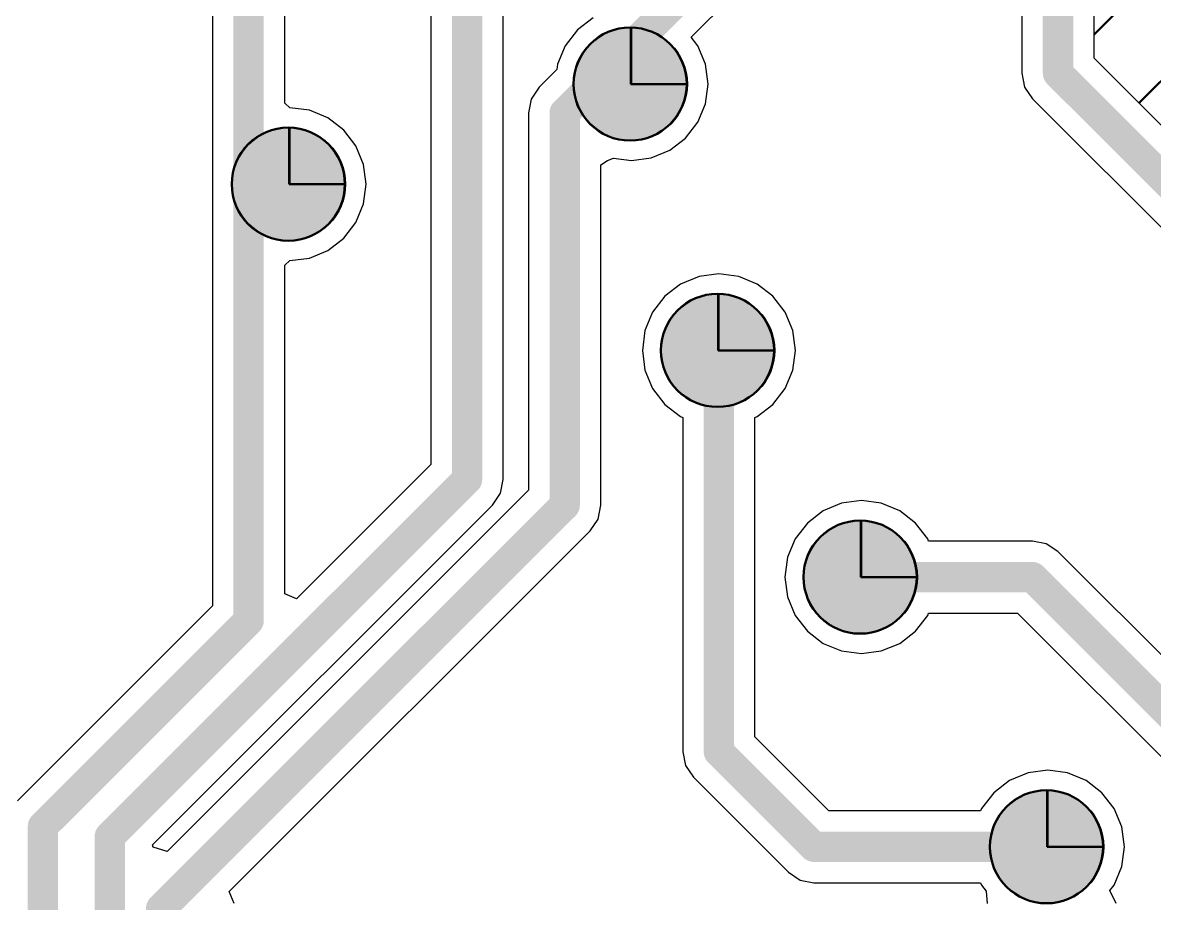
# Paper-space layout 'Layout1' of a CAD drawing. Header units: millimetres. Extents: x 0 to 841, y 0 to 594.
# Drawn here: x 132.25 to 176.99, y 418.62 to 453.47 of the extents above; entities that cross this region are included whole.
import ezdxf

# ---------------------------------------------------------------- set-up
doc = ezdxf.new("R2010")
doc.units = ezdxf.units.MM
doc.layers.get('0').update_dxf_attribs({"lineweight": 50})
doc.layers.add('MultiLayer', color=9, linetype='Continuous')
doc.layers.add('TopLayer', color=1, linetype='Continuous')

psp = doc.layouts.get("Layout1")

# ---------------------------------------------------------------- hatches: boundary and pattern name
h = psp.add_hatch()
h.set_pattern_fill('ANSI31', color=256)
h.set_pattern_definition([(45, (0, 0), (-2.245064030267288, 2.245064030267288), [])])
h.paths.add_polyline_path([(179.3797940307876, 483.4825843577411), (178.8908338707876, 483.685123957741), (178.0970432307876, 484.294226117741), (177.4879410707877, 485.088016757741), (177.1050411507877, 486.0124141977411), (177.0154705907877, 486.6927379577411), (176.9993974707877, 486.814708757741), (176.4870489907877, 486.814708757741), (176.4709657107876, 486.692727797741), (176.3814053107876, 486.0124141977411), (175.9985053907876, 485.088016757741), (175.3894032307876, 484.294226117741), (174.5956125907876, 483.685123957741), (174.1066524307876, 483.4825843577411), (174.1066524307876, 481.495603317741), (174.1925044307876, 481.4097513177411), (174.5019272307876, 480.9466585177412), (174.6105884307877, 480.400406117741), (174.6105884307877, 479.620453397741), (175.9831536307877, 479.620453397741), (175.9831536307877, 469.020464437741), (174.6105884307877, 469.020464437741), (174.6105884307877, 452.0559873177409), (179.2863829907876, 447.3801927577412), (179.7557140307877, 447.5746043577411), (179.7557140307877, 464.231700837741), (179.6701973107877, 464.2671185977412), (179.0435183507877, 464.7479812377411), (178.5626557107877, 465.374660197741), (178.2603652307877, 466.1044529977411), (178.1572615507877, 466.887606117741), (178.2603652307877, 467.670759237741), (178.5626557107877, 468.400552037741), (178.6887209907876, 468.5648493977411), (178.4640325907876, 469.020464437741), (178.3831488307876, 469.020464437741), (178.3831488307876, 479.620453397741), (179.2848183507877, 479.620453397741), (179.5563545107877, 480.1284533977411), (179.4884552307877, 480.230073717741), (179.3797940307876, 480.7763261177412)])
h.paths.add_polyline_path([(201.6563357107877, 459.278660197741), (201.6209179507877, 459.364176917741), (195.2793304307877, 459.364176917741), (194.7330780307877, 459.4728381177412), (194.2699852307876, 459.7822609177412), (188.1739852307876, 465.8782609177412), (187.8645624307876, 466.3413537177411), (187.7559012307877, 466.887606117741), (187.7559012307877, 469.020464437741), (186.3833360307877, 469.020464437741), (186.3833360307877, 479.620453397741), (187.4719089107877, 479.620453397741), (187.6668386707877, 480.1284533977411), (187.6164552307877, 480.2038609177411), (187.5077940307877, 480.750113317741), (187.5077940307877, 483.4825843577411), (187.0188338707876, 483.685123957741), (186.2250432307876, 484.294226117741), (185.6159410707877, 485.088016757741), (185.2330411507877, 486.0124141977411), (185.1434705907876, 486.6927379577411), (185.1273974707877, 486.814708757741), (184.6150489907876, 486.814708757741), (184.5989657107877, 486.692727797741), (184.5094053107877, 486.0124141977411), (184.1265053907877, 485.088016757741), (183.5174032307877, 484.294226117741), (182.7236125907877, 483.685123957741), (182.2346524307876, 483.4825843577411), (182.2346524307876, 481.346647557741), (182.5019112307877, 480.9466585177412), (182.6105724307877, 480.400406117741), (182.6105724307877, 479.620453397741), (183.9831376307876, 479.620453397741), (183.9831376307876, 469.020464437741), (183.9022538707876, 469.020464437741), (183.6775654707876, 468.5648493977411), (183.8036307507877, 468.400552037741), (184.1059212307877, 467.670759237741), (184.2090249107877, 466.887606117741), (184.1059212307877, 466.1044529977411), (183.8036307507877, 465.374660197741), (183.3227681107876, 464.7479812377411), (182.6960891507877, 464.2671185977412), (182.6105724307877, 464.231700837741), (182.6105724307877, 446.8845473177411), (239.3403954707876, 390.1547242777411), (239.7710575507877, 390.442485957741), (239.6572452307877, 390.7172529977412), (239.5541415507877, 391.5004061177411), (239.6572452307877, 392.2835592377411), (239.9595357107877, 393.0133520377409), (240.4403983507877, 393.6400309977411), (241.0670773107876, 394.120893637741), (241.1525940307877, 394.156311397741), (241.1525940307877, 399.443544917741), (236.0958096307876, 404.5003293177411), (235.6651475507877, 404.212567637741), (235.8508012307877, 403.7643592377409), (235.9539049107877, 402.981206117741), (235.8508012307877, 402.198052997741), (235.5485107507876, 401.4682601977412), (235.0676481107876, 400.841581237741), (234.4409691507875, 400.3607185977411), (233.7111763507877, 400.0584281177411), (232.9280232307877, 399.9553244377411), (232.1448701107877, 400.0584281177411), (231.4150773107877, 400.3607185977411), (230.7883983507877, 400.841581237741), (230.3075357107877, 401.4682601977412), (230.0052452307877, 402.198052997741), (229.9021415507877, 402.981206117741), (230.0052452307877, 403.7643592377411), (230.0406629907876, 403.8498759577411), (203.2674780307877, 430.6230609177411), (202.9580552307877, 431.086153717741), (202.8493940307876, 431.632406117741), (202.8493940307876, 458.135700837741), (202.7638773107876, 458.1711185977412), (202.1371983507877, 458.6519812377411)])
at = {"lineweight": 50, "true_color": 0xf0f0f0}
h = psp.add_hatch(color=7, dxfattribs=at)
h.dxf.hatch_style = 1
h.paths.add_polyline_path([(156.3216232307876, 451.038006117741), (156.3216232307876, 453.2752259962315, 0.4177727437014326), (154.0570852342428, 451.038006117741, 1), (158.5318545416996, 451.038006117741)])
at = {"lineweight": 50}
h = psp.add_hatch(color=18, dxfattribs=at)
h.dxf.hatch_style = 1
h.paths.add_polyline_path([(156.2944698879712, 451.038006117741), (158.5047011988832, 451.038006117741, 0.4106633160251938), (156.2944698879712, 453.2752259962315)])
at = {"lineweight": 30}
h = psp.add_hatch(color=18, dxfattribs=at)
h.dxf.hatch_style = 1
h.paths.add_polyline_path([(156.3216232307876, 451.038006117741), (158.5318545416996, 451.038006117741, 0.4106633160251938), (156.3216232307876, 453.2752259962315)])
at = {"lineweight": 50, "true_color": 0xf0f0f0}
h = psp.add_hatch(color=7, dxfattribs=at)
h.dxf.hatch_style = 1
h.paths.add_polyline_path([(142.8088232307877, 447.0756061177411), (142.8088232307877, 449.3128259962317, 0.4177727437014326), (140.5442852342429, 447.0756061177411, 1), (145.0190545416996, 447.0756061177411)])
at = {"lineweight": 50}
h = psp.add_hatch(color=18, dxfattribs=at)
h.dxf.hatch_style = 1
h.paths.add_polyline_path([(142.7816698879712, 447.0756061177411), (144.9919011988832, 447.0756061177411, 0.4106633160251938), (142.7816698879712, 449.3128259962317)])
at = {"lineweight": 30}
h = psp.add_hatch(color=18, dxfattribs=at)
h.dxf.hatch_style = 1
h.paths.add_polyline_path([(142.8088232307877, 447.0756061177411), (145.0190545416996, 447.0756061177411, 0.4106633160251938), (142.8088232307877, 449.3128259962317)])
at = {"lineweight": 50, "true_color": 0xf0f0f0}
h = psp.add_hatch(color=7, dxfattribs=at)
h.dxf.hatch_style = 1
h.paths.add_polyline_path([(159.7760232307877, 440.5000541177411), (159.7760232307877, 442.7372739962316, 0.4177727437014326), (157.5114852342429, 440.5000541177411, 1), (161.9862545416997, 440.5000541177411)])
at = {"lineweight": 50}
h = psp.add_hatch(color=18, dxfattribs=at)
h.dxf.hatch_style = 1
h.paths.add_polyline_path([(159.7488698879713, 440.5000541177411), (161.9591011988833, 440.5000541177411, 0.4106633160251938), (159.7488698879713, 442.7372739962316)])
at = {"lineweight": 30}
h = psp.add_hatch(color=18, dxfattribs=at)
h.dxf.hatch_style = 1
h.paths.add_polyline_path([(159.7760232307877, 440.5000541177411), (161.9862545416997, 440.5000541177411, 0.4106633160251938), (159.7760232307877, 442.7372739962316)])
at = {"lineweight": 50, "true_color": 0xf0f0f0}
h = psp.add_hatch(color=7, dxfattribs=at)
h.dxf.hatch_style = 1
h.paths.add_polyline_path([(165.4129944307876, 431.530806117741), (165.4129944307876, 433.7680259962315, 0.4177727437014326), (163.1484564342429, 431.530806117741, 1), (167.6232257416996, 431.530806117741)])
at = {"lineweight": 50}
h = psp.add_hatch(color=18, dxfattribs=at)
h.dxf.hatch_style = 1
h.paths.add_polyline_path([(165.3858410879712, 431.530806117741), (167.5960723988832, 431.530806117741, 0.4106633160251938), (165.3858410879712, 433.7680259962315)])
at = {"lineweight": 30}
h = psp.add_hatch(color=18, dxfattribs=at)
h.dxf.hatch_style = 1
h.paths.add_polyline_path([(165.4129944307876, 431.530806117741), (167.6232257416996, 431.530806117741, 0.4106633160251938), (165.4129944307876, 433.7680259962315)])
at = {"lineweight": 50, "true_color": 0xf0f0f0}
h = psp.add_hatch(color=7, dxfattribs=at)
h.dxf.hatch_style = 1
h.paths.add_polyline_path([(172.7808232307876, 420.8628061177411), (172.7808232307876, 423.1000259962316, 0.4177727437014326), (170.5162852342428, 420.8628061177411, 1), (174.9910545416996, 420.8628061177411)])
at = {"lineweight": 50}
h = psp.add_hatch(color=18, dxfattribs=at)
h.dxf.hatch_style = 1
h.paths.add_polyline_path([(172.7536698879712, 420.8628061177411), (174.9639011988832, 420.8628061177411, 0.4106633160251938), (172.7536698879712, 423.1000259962316)])
at = {"lineweight": 30}
h = psp.add_hatch(color=18, dxfattribs=at)
h.dxf.hatch_style = 1
h.paths.add_polyline_path([(172.7808232307876, 420.8628061177411), (174.9910545416996, 420.8628061177411, 0.4106633160251938), (172.7808232307876, 423.1000259962316)])

# ---------------------------------------------------------------- linework, layer by layer
at = {"lineweight": 50}
for p, q in [((156.2944698879712, 453.2752259962315), (156.2944698879712, 451.038006117741)), ((156.2944698879712, 451.038006117741), (158.5047011988833, 451.038006117741)), ((142.7816698879712, 449.3128259962317), (142.7816698879712, 447.0756061177411)), ((142.7816698879712, 447.0756061177411), (144.9919011988833, 447.0756061177411)), ((159.7488698879713, 442.7372739962316), (159.7488698879713, 440.5000541177411)), ((159.7488698879713, 440.5000541177411), (161.9591011988833, 440.5000541177411)), ((165.3858410879712, 433.7680259962315), (165.3858410879712, 431.530806117741)), ((165.3858410879712, 431.530806117741), (167.5960723988833, 431.530806117741)), ((172.7536698879712, 423.1000259962316), (172.7536698879712, 420.8628061177411)), ((172.7536698879712, 420.8628061177411), (174.9639011988833, 420.8628061177411))]:
    psp.add_line(p, q, dxfattribs=at)
at = {"lineweight": 30}
for p, q in [((156.3216232307876, 453.2752259962315), (156.3216232307876, 451.038006117741)), ((156.3216232307876, 451.038006117741), (158.5318545416997, 451.038006117741)), ((142.8088232307877, 449.3128259962317), (142.8088232307877, 447.0756061177411)), ((142.8088232307877, 447.0756061177411), (145.0190545416997, 447.0756061177411)), ((159.7760232307877, 442.7372739962316), (159.7760232307877, 440.5000541177411)), ((159.7760232307877, 440.5000541177411), (161.9862545416997, 440.5000541177411)), ((165.4129944307876, 433.7680259962315), (165.4129944307876, 431.530806117741)), ((165.4129944307876, 431.530806117741), (167.6232257416997, 431.530806117741)), ((172.7808232307876, 423.1000259962316), (172.7808232307876, 420.8628061177411)), ((172.7808232307876, 420.8628061177411), (174.9910545416997, 420.8628061177411))]:
    psp.add_line(p, q, dxfattribs=at)
at = {"lineweight": 50}
for centre in [(156.2673165451548, 451.038006117741), (142.7545165451548, 447.0756061177411), (159.7217165451549, 440.5000541177411), (165.3586877451548, 431.530806117741), (172.7265165451548, 420.8628061177411)]:
    psp.add_circle(centre, 2.237384653728397, dxfattribs=at)
at = {"color": 18, "lineweight": 30}
for centre in [(156.2944698879712, 451.038006117741), (142.7816698879712, 447.0756061177411), (159.7488698879713, 440.5000541177411), (165.3858410879712, 431.530806117741), (172.7536698879712, 420.8628061177411)]:
    psp.add_circle(centre, 2.237384653728397, dxfattribs=at)
at = {"layer": 'MultiLayer', "const_width": 2.1999956}
for points in [[(155.2216203507876, 451.038006117741, 1), (157.4216261107877, 451.038006117741, 1)], [(141.7088203507876, 447.0756061177411, 1), (143.9088261107877, 447.0756061177411, 1)], [(158.6760203507877, 440.5000541177411, 1), (160.8760261107876, 440.5000541177411, 1)], [(164.3129915507876, 431.530806117741, 1), (166.5129973107877, 431.530806117741, 1)], [(171.6808203507876, 420.8628061177411, 1), (173.8808261107877, 420.8628061177411, 1)]]:
    psp.add_lwpolyline(points, format="xyb", close=True, dxfattribs=at)
at = {"layer": 'TopLayer'}
for p, q in [((139.7557940307877, 469.020464437741), (139.7557940307877, 448.701206117741)), ((142.6106524307877, 450.2752847577411), (142.6106524307877, 469.020464437741)), ((171.7557300307876, 469.020464437741), (171.7557300307876, 451.4647261177412)), ((174.6105884307877, 452.0559873177409), (174.6105884307877, 469.020464437741)), ((158.6857333107877, 452.885073797741), (166.1925204307877, 460.3918609177409)), ((148.3917940307877, 459.064406117741), (148.3917940307877, 435.9828673177411)), ((151.2466524307877, 435.3916061177412), (151.2466524307877, 458.473144917741)), ((154.8086773107877, 453.6584936377411), (154.1819983507877, 453.1776309977409)), ((154.1819983507877, 453.1776309977409), (153.7011357107877, 452.550952037741)), ((158.9421107507876, 452.550952037741), (158.6857333107877, 452.885073797741)), ((153.7011357107877, 452.550952037741), (153.3988452307877, 451.821159237741)), ((159.2444012307876, 451.821159237741), (158.9421107507876, 452.550952037741)), ((179.2863829907876, 447.3801927577412), (174.6105884307877, 452.0559873177409)), ((153.3707121907877, 451.607433477741), (152.6706780307876, 450.9073993177411)), ((153.3988452307877, 451.821159237741), (153.3707121907877, 451.607433477741)), ((159.3475049107876, 451.038006117741), (159.2444012307876, 451.821159237741)), ((171.7557300307876, 451.4647261177412), (171.8643912307877, 450.918473717741)), ((159.2444012307876, 450.2548529977411), (159.3475049107876, 451.038006117741)), ((152.6706780307876, 450.9073993177411), (152.3612552307876, 450.444306517741)), ((171.8643912307877, 450.918473717741), (172.1738140307877, 450.4553809177411)), ((142.8088333907877, 450.101487797741), (142.6106524307877, 450.2752847577411)), ((152.3612552307876, 450.444306517741), (152.2525940307877, 449.898054117741)), ((158.9421107507876, 449.525060197741), (159.2444012307876, 450.2548529977411)), ((172.1738140307877, 450.4553809177411), (201.4952285907877, 421.1339663577411)), ((143.5919763507876, 449.998384117741), (142.8088333907877, 450.101487797741)), ((144.3217691507877, 449.696093637741), (143.5919763507876, 449.998384117741)), ((144.9484481107877, 449.2152309977411), (144.3217691507877, 449.696093637741)), ((152.2525940307877, 449.898054117741), (152.2525940307877, 434.966867317741)), ((145.4293107507877, 448.5885520377411), (144.9484481107877, 449.2152309977411)), ((158.4612481107877, 448.8983812377411), (158.9421107507876, 449.525060197741)), ((157.8345691507876, 448.4175185977412), (158.4612481107877, 448.8983812377411)), ((139.7557940307877, 448.701206117741), (139.7557940307877, 430.3948673177412)), ((145.7316012307877, 447.8587592377411), (145.4293107507877, 448.5885520377411)), ((157.1047763507877, 448.1152281177411), (157.8345691507876, 448.4175185977412)), ((155.1074524307876, 447.8365697977412), (155.3666543507876, 448.0097673177412)), ((155.3666543507876, 448.0097673177412), (155.6154625907876, 448.1050884377411)), ((155.6154625907876, 448.1050884377411), (156.3216232307877, 448.0121244377411)), ((156.3216232307877, 448.0121244377411), (157.1047763507877, 448.1152281177411)), ((145.8347049107877, 447.0756061177411), (145.7316012307877, 447.8587592377411)), ((155.1074524307876, 434.3756061177411), (155.1074524307876, 447.8365697977412)), ((145.7316012307877, 446.292452997741), (145.8347049107877, 447.0756061177411)), ((145.4293107507877, 445.5626601977411), (145.7316012307877, 446.292452997741)), ((144.9484481107877, 444.935981237741), (145.4293107507877, 445.5626601977411)), ((144.3217691507877, 444.455118597741), (144.9484481107877, 444.935981237741)), ((143.5919763507876, 444.152828117741), (144.3217691507877, 444.455118597741)), ((142.6106524307877, 443.8759274777411), (142.8088333907877, 444.049724437741)), ((142.6106524307877, 430.8654683577412), (142.6106524307877, 443.8759274777411)), ((142.8088333907877, 444.049724437741), (143.5919763507876, 444.152828117741)), ((158.9928701107877, 443.422832117741), (158.2630773107876, 443.120541637741)), ((159.7760232307877, 443.525935797741), (158.9928701107877, 443.422832117741)), ((160.5591763507877, 443.422832117741), (159.7760232307877, 443.525935797741)), ((161.2889691507877, 443.120541637741), (160.5591763507877, 443.422832117741)), ((158.2630773107876, 443.120541637741), (157.6363983507877, 442.639678997741)), ((161.9156481107877, 442.639678997741), (161.2889691507877, 443.120541637741)), ((157.6363983507877, 442.639678997741), (157.1555357107876, 442.0130000377411)), ((162.3965107507877, 442.0130000377411), (161.9156481107877, 442.639678997741)), ((157.1555357107876, 442.0130000377411), (156.8532452307876, 441.2832072377411)), ((162.6988012307877, 441.2832072377411), (162.3965107507877, 442.0130000377411)), ((156.8532452307876, 441.2832072377411), (156.7501415507876, 440.5000541177411)), ((162.8019049107877, 440.5000541177411), (162.6988012307877, 441.2832072377411)), ((156.7501415507876, 440.5000541177411), (156.8532452307876, 439.7169009977412)), ((162.6988012307877, 439.7169009977412), (162.8019049107877, 440.5000541177411)), ((156.8532452307876, 439.7169009977412), (157.1555357107876, 438.9871081977411)), ((162.3965107507877, 438.9871081977411), (162.6988012307877, 439.7169009977412)), ((157.1555357107876, 438.9871081977411), (157.6363983507877, 438.360429237741)), ((161.9156481107877, 438.360429237741), (162.3965107507877, 438.9871081977411)), ((157.6363983507877, 438.360429237741), (158.2630773107876, 437.879566597741)), ((161.2889691507877, 437.879566597741), (161.9156481107877, 438.360429237741)), ((158.2630773107876, 437.879566597741), (158.3485940307877, 437.844148837741)), ((158.3485940307877, 437.844148837741), (158.3485940307877, 424.6220061177411)), ((161.2034524307876, 437.844148837741), (161.2889691507877, 437.879566597741)), ((161.2034524307876, 425.213267317741), (161.2034524307876, 437.844148837741)), ((148.3917940307877, 435.9828673177411), (143.0799834707877, 430.671056757741)), ((151.1379912307877, 434.845353717741), (151.2466524307877, 435.3916061177412)), ((152.2525940307877, 434.966867317741), (137.9601257907877, 420.674399077741)), ((150.8285684307877, 434.3822609177411), (151.1379912307877, 434.845353717741)), ((164.6298413107877, 434.4535841177411), (163.9000485107877, 434.1512936377411)), ((165.4129944307877, 434.5566877977411), (164.6298413107877, 434.4535841177411)), ((166.1961475507876, 434.4535841177411), (165.4129944307877, 434.5566877977411)), ((166.9259403507877, 434.1512936377411), (166.1961475507876, 434.4535841177411)), ((137.3888391507876, 420.9425316377411), (150.8285684307877, 434.3822609177411)), ((154.9987912307876, 433.8293537177411), (155.1074524307876, 434.3756061177411)), ((163.9000485107877, 434.1512936377411), (163.2733695507876, 433.6704309977409)), ((167.5526193107877, 433.6704309977409), (166.9259403507877, 434.1512936377411)), ((154.6893684307877, 433.366260917741), (154.9987912307876, 433.8293537177411)), ((163.2733695507876, 433.6704309977409), (162.7925069107877, 433.043752037741)), ((168.0334819507877, 433.043752037741), (167.5526193107877, 433.6704309977409)), ((140.4128615507877, 419.089754037741), (154.6893684307877, 433.366260917741)), ((162.7925069107877, 433.043752037741), (162.4902164307877, 432.3139592377412)), ((168.0688997107876, 432.958235317741), (168.0334819507877, 433.043752037741)), ((172.1712232307877, 432.958235317741), (168.0688997107876, 432.958235317741)), ((172.7174756307876, 432.8495741177411), (172.1712232307877, 432.958235317741)), ((173.1805684307876, 432.5401513177411), (172.7174756307876, 432.8495741177411)), ((162.4902164307877, 432.3139592377412), (162.3871127507877, 431.530806117741)), ((186.6933684307876, 419.0273513177411), (173.1805684307876, 432.5401513177411)), ((162.3871127507877, 431.530806117741), (162.4902164307877, 430.7476529977411)), ((143.0799834707877, 430.671056757741), (142.6106524307877, 430.8654683577412)), ((162.4902164307877, 430.7476529977411), (162.7925069107877, 430.017860197741)), ((139.7557940307877, 430.3948673177412), (132.0458780307877, 422.6849513177411)), ((162.7925069107877, 430.017860197741), (163.2733695507876, 429.3911812377411)), ((167.5526193107877, 429.3911812377411), (168.0334819507877, 430.017860197741)), ((168.0334819507877, 430.017860197741), (168.0688997107876, 430.103376917741)), ((168.0688997107876, 430.103376917741), (171.5799620307877, 430.103376917741)), ((171.5799620307877, 430.103376917741), (182.5935849107877, 419.089754037741)), ((163.2733695507876, 429.3911812377411), (163.9000485107877, 428.9103185977411)), ((166.9259403507877, 428.9103185977411), (167.5526193107877, 429.3911812377411)), ((163.9000485107877, 428.9103185977411), (164.6298413107877, 428.6080281177411)), ((166.1961475507876, 428.6080281177411), (166.9259403507877, 428.9103185977411)), ((164.6298413107877, 428.6080281177411), (165.4129944307877, 428.5049244377411)), ((165.4129944307877, 428.5049244377411), (166.1961475507876, 428.6080281177411)), ((164.1264844307877, 422.2902353177411), (161.2034524307876, 425.213267317741)), ((158.3485940307877, 424.6220061177411), (158.4572552307876, 424.0757537177411)), ((158.4572552307876, 424.0757537177411), (158.7666780307876, 423.612660917741)), ((171.9976701107877, 423.785584117741), (171.2678773107877, 423.483293637741)), ((172.7808232307877, 423.888687797741), (171.9976701107877, 423.785584117741)), ((173.5639763507877, 423.785584117741), (172.7808232307877, 423.888687797741)), ((174.2937691507877, 423.483293637741), (173.5639763507877, 423.785584117741)), ((158.7666780307876, 423.612660917741), (162.5258780307877, 419.853460917741)), ((171.2678773107877, 423.483293637741), (170.6411983507876, 423.002430997741)), ((174.9204481107876, 423.002430997741), (174.2937691507877, 423.483293637741)), ((170.6411983507876, 423.002430997741), (170.1603357107877, 422.3757520377411)), ((175.4013107507876, 422.3757520377411), (174.9204481107876, 423.002430997741)), ((170.1603357107877, 422.3757520377411), (170.1249179507876, 422.2902353177411)), ((175.7036012307877, 421.6459592377411), (175.4013107507876, 422.3757520377411)), ((170.1249179507876, 422.2902353177411), (164.1264844307877, 422.2902353177411)), ((175.8067049107877, 420.8628061177411), (175.7036012307877, 421.6459592377411)), ((137.4089153107876, 420.8416123577409), (137.3888391507876, 420.9425316377411)), ((137.9601257907877, 420.674399077741), (137.4089153107876, 420.8416123577409)), ((175.7036012307877, 420.0796529977412), (175.8067049107877, 420.8628061177411)), ((162.5258780307877, 419.853460917741), (162.9889708307876, 419.544038117741)), ((175.4013107507876, 419.3498601977411), (175.7036012307877, 420.0796529977412)), ((162.9889708307876, 419.544038117741), (163.5352232307877, 419.4353769177411)), ((163.5352232307877, 419.4353769177411), (170.1249179507876, 419.4353769177411)), ((170.1249179507876, 419.4353769177411), (170.1603357107877, 419.3498601977411)), ((170.1603357107877, 419.3498601977411), (170.3430125107876, 419.111791077741)), ((175.2314050707876, 419.128422997741), (175.4013107507876, 419.3498601977411)), ((140.6072731507876, 418.620422997741), (140.4128615507877, 419.089754037741)), ((170.3430125107876, 419.111791077741), (170.3831546707877, 418.620422997741)), ((175.4819201907876, 418.620422997741), (175.2314050707876, 419.128422997741))]:
    psp.add_line(p, q, dxfattribs=at)
at = {"layer": 'TopLayer', "const_width": 1.1999976}
for points in [[(141.1832232307877, 448.701206117741), (141.1832232307877, 474.3204589177411)], [(173.1831592307877, 451.4647261177412), (173.1831592307877, 474.3204589177411)], [(155.5707992307877, 451.788830117741), (165.1831752307877, 461.401206117741)], [(149.8192232307877, 435.3916061177412), (149.8192232307877, 459.064406117741)], [(153.6800232307877, 449.898054117741), (155.5707992307877, 451.788830117741)], [(155.5707992307877, 451.788830117741), (156.3216232307877, 451.038006117741)], [(173.1831592307877, 451.4647261177412), (259.9028232307877, 364.745062117741)], [(153.6800232307877, 434.3756061177411), (153.6800232307877, 449.898054117741)], [(141.1832232307877, 448.701206117741), (142.8088232307877, 447.0756061177411)], [(141.1832232307877, 429.803606117741), (141.1832232307877, 448.701206117741)], [(159.7760232307877, 424.6220061177411), (159.7760232307877, 440.5000541177411)], [(135.6968232307877, 421.269206117741), (149.8192232307877, 435.3916061177412)], [(137.7288232307876, 418.4244061177411), (153.6800232307877, 434.3756061177411)], [(165.4129944307877, 431.530806117741), (172.1712232307877, 431.530806117741)], [(172.1712232307877, 431.530806117741), (185.6840232307876, 418.018006117741)], [(133.0552232307877, 421.675606117741), (141.1832232307877, 429.803606117741)], [(159.7760232307877, 424.6220061177411), (163.5352232307877, 420.8628061177411)], [(133.0552232307877, 406.7404061177411), (133.0552232307877, 421.675606117741)], [(135.6968232307877, 405.7244061177411), (135.6968232307877, 421.269206117741)], [(163.5352232307877, 420.8628061177411), (172.7808232307877, 420.8628061177411)], [(137.7288232307876, 400.275191717741), (137.7288232307876, 418.4244061177411)]]:
    psp.add_lwpolyline(points, dxfattribs=at)
at = {"layer": 'TopLayer'}
for points, const_width in [([(155.2216203507876, 451.038006117741, 1), (157.4216261107877, 451.038006117741, 1)], 2.1999956), ([(155.2708049107877, 451.788830117741, 1), (155.8707935507877, 451.788830117741, 1)], 0.5999987999999999), ([(155.2708049107877, 451.788830117741, 1), (155.8707935507877, 451.788830117741, 1)], 0.5999987999999999), ([(155.2708049107877, 451.788830117741, 1), (155.8707935507877, 451.788830117741, 1)], 0.5999987999999999), ([(172.8831649107877, 451.4647261177412, 1), (173.4831535507876, 451.4647261177412, 1)], 0.5999987999999999), ([(172.8831649107877, 451.4647261177412, 1), (173.4831535507876, 451.4647261177412, 1)], 0.5999987999999999), ([(156.0216289107877, 451.038006117741, 1), (156.6216175507876, 451.038006117741, 1)], 0.5999987999999999), ([(153.3800289107877, 449.898054117741, 1), (153.9800175507877, 449.898054117741, 1)], 0.5999987999999999), ([(153.3800289107877, 449.898054117741, 1), (153.9800175507877, 449.898054117741, 1)], 0.5999987999999999), ([(140.8832289107877, 448.701206117741, 1), (141.4832175507877, 448.701206117741, 1)], 0.5999987999999999), ([(140.8832289107877, 448.701206117741, 1), (141.4832175507877, 448.701206117741, 1)], 0.5999987999999999), ([(140.8832289107877, 448.701206117741, 1), (141.4832175507877, 448.701206117741, 1)], 0.5999987999999999), ([(141.7088203507876, 447.0756061177411, 1), (143.9088261107877, 447.0756061177411, 1)], 2.1999956), ([(142.5088289107877, 447.0756061177411, 1), (143.1088175507877, 447.0756061177411, 1)], 0.5999987999999999), ([(158.6760203507877, 440.5000541177411, 1), (160.8760261107876, 440.5000541177411, 1)], 2.1999956), ([(159.4760289107876, 440.5000541177411, 1), (160.0760175507877, 440.5000541177411, 1)], 0.5999987999999999), ([(149.5192289107877, 435.3916061177412, 1), (150.1192175507877, 435.3916061177412, 1)], 0.5999987999999999), ([(149.5192289107877, 435.3916061177412, 1), (150.1192175507877, 435.3916061177412, 1)], 0.5999987999999999), ([(153.3800289107877, 434.3756061177411, 1), (153.9800175507877, 434.3756061177411, 1)], 0.5999987999999999), ([(153.3800289107877, 434.3756061177411, 1), (153.9800175507877, 434.3756061177411, 1)], 0.5999987999999999), ([(164.3129915507876, 431.530806117741, 1), (166.5129973107877, 431.530806117741, 1)], 2.1999956), ([(165.1130001107877, 431.530806117741, 1), (165.7129887507877, 431.530806117741, 1)], 0.5999987999999999), ([(171.8712289107877, 431.530806117741, 1), (172.4712175507877, 431.530806117741, 1)], 0.5999987999999999), ([(171.8712289107877, 431.530806117741, 1), (172.4712175507877, 431.530806117741, 1)], 0.5999987999999999), ([(140.8832289107877, 429.803606117741, 1), (141.4832175507877, 429.803606117741, 1)], 0.5999987999999999), ([(140.8832289107877, 429.803606117741, 1), (141.4832175507877, 429.803606117741, 1)], 0.5999987999999999), ([(159.4760289107876, 424.6220061177411, 1), (160.0760175507877, 424.6220061177411, 1)], 0.5999987999999999), ([(159.4760289107876, 424.6220061177411, 1), (160.0760175507877, 424.6220061177411, 1)], 0.5999987999999999), ([(171.6808203507876, 420.8628061177411, 1), (173.8808261107877, 420.8628061177411, 1)], 2.1999956), ([(132.7552289107877, 421.675606117741, 1), (133.3552175507877, 421.675606117741, 1)], 0.5999987999999999), ([(132.7552289107877, 421.675606117741, 1), (133.3552175507877, 421.675606117741, 1)], 0.5999987999999999), ([(135.3968289107877, 421.269206117741, 1), (135.9968175507877, 421.269206117741, 1)], 0.5999987999999999), ([(135.3968289107877, 421.269206117741, 1), (135.9968175507877, 421.269206117741, 1)], 0.5999987999999999), ([(163.2352289107877, 420.8628061177411, 1), (163.8352175507877, 420.8628061177411, 1)], 0.5999987999999999), ([(163.2352289107877, 420.8628061177411, 1), (163.8352175507877, 420.8628061177411, 1)], 0.5999987999999999), ([(172.4808289107877, 420.8628061177411, 1), (173.0808175507877, 420.8628061177411, 1)], 0.5999987999999999), ([(137.4288289107876, 418.4244061177411, 1), (138.0288175507876, 418.4244061177411, 1)], 0.5999987999999999), ([(137.4288289107876, 418.4244061177411, 1), (138.0288175507876, 418.4244061177411, 1)], 0.5999987999999999)]:
    psp.add_lwpolyline(points, format="xyb", close=True, dxfattribs=dict(at, const_width=const_width))

doc.saveas('drawing.dxf')
